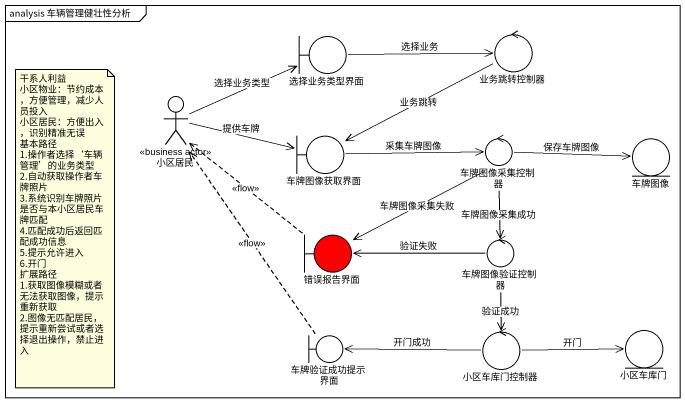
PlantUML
@startuml
mainframe analysis 车辆管理健壮性分析
boundary 选择业务类型界面
control 业务跳转控制器
actor 小区居民 <<business actor>>
boundary 车牌图像获取界面
control 车牌图像采集控制器
entity 车牌图像
boundary 错误报告界面 #FF0000
control 车牌图像验证控制器
boundary 车牌验证成功提示界面
control 小区车库门控制器
entity 小区车库门
选择业务类型界面 -right-> 业务跳转控制器 : 选择业务
业务跳转控制器 -left-> 车牌图像获取界面 : 业务跳转
小区居民 -right-> 选择业务类型界面 : 选择业务类型
小区居民 -right-> 车牌图像获取界面 : 提供车牌
车牌图像获取界面 -right-> 车牌图像采集控制器 : 采集车牌图像
车牌图像采集控制器 -right-> 车牌图像 : 保存车牌图像
车牌图像采集控制器 -left-> 错误报告界面 : 车牌图像采集失败
车牌图像采集控制器 --> 车牌图像验证控制器 : 车牌图像采集成功
错误报告界面 .up.> 小区居民 : <<flow>>
车牌图像验证控制器 -left-> 错误报告界面 : 验证失败
车牌图像验证控制器 --> 小区车库门控制器 : 验证成功
车牌验证成功提示界面 .up.> 小区居民 : <<flow>>
小区车库门控制器 -left-> 车牌验证成功提示界面 : 开门成功
小区车库门控制器 -right-> 小区车库门 : 开门
note as N1
  干系人利益
  小区物业：节约成本，方便管理，减少人员投入
  小区居民：方便出入，识别精准无误
  基本路径
  1.操作者选择‘车辆管理’的业务类型
  2.自动获取操作者车牌照片
  3.系统识别车牌照片是否与本小区居民车牌匹配
  4.匹配成功后返回匹配成功信息
  5.提示允许进入
  6.开门
  扩展路径
  1.获取图像模糊或者无法获取图像，提示重新获取
  2.图像无匹配居民，提示重新尝试或者选择退出操作，禁止进入
end note
@enduml
